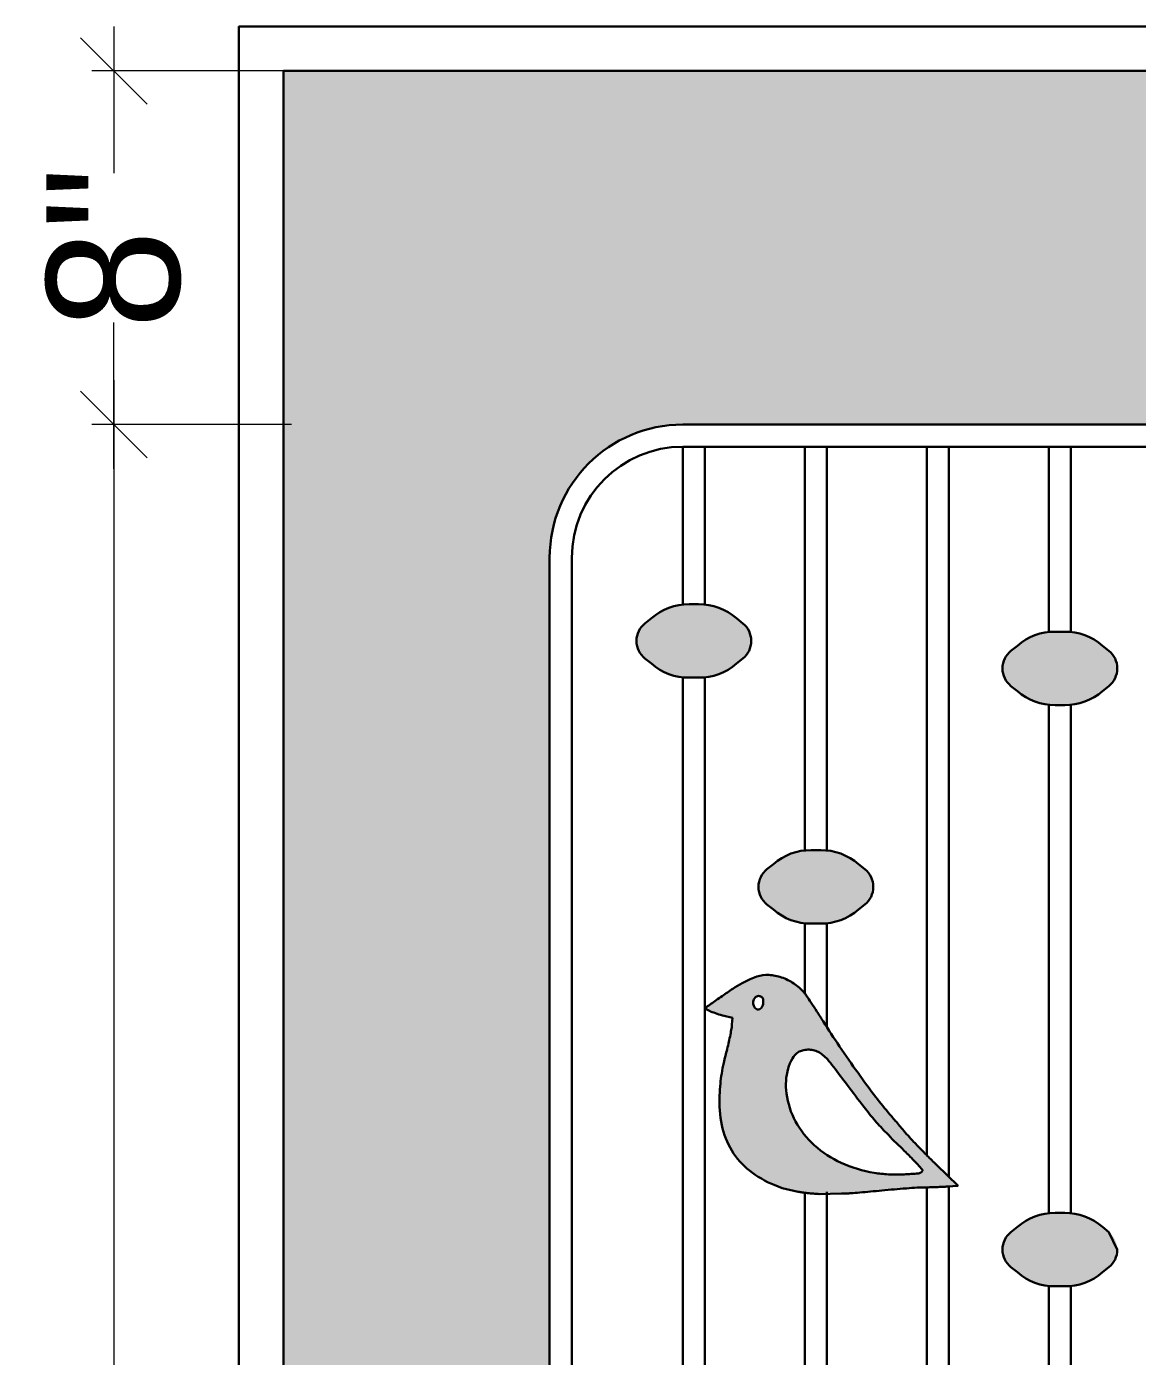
# Model space of a CAD drawing. Header units: millimetres. Extents: x 35877 to 3066687, y -650199 to -40525.
# Drawn here: x 148081.3 to 148106.33, y -180484.81 to -180454.85 of the extents above; entities that cross this region are included whole.
import ezdxf

# ---------------------------------------------------------------- set-up
doc = ezdxf.new("R2010")
doc.units = ezdxf.units.MM
doc.header["$MEASUREMENT"] = 0
doc.header["$PDMODE"] = 35
doc.linetypes.add('DASHED', pattern=[0.75, 0.5, -0.25])
doc.layers.get('Defpoints').update_dxf_attribs({"color": 220})
for name, color, linetype, lineweight in [('dim05', 1, 'Continuous', 13), ('Elevation 4.5', 206, 'Continuous', 5), ('FURNITURE', 32, 'Continuous', 9), ('furniture dimensions', 1, 'DASHED', 0), ('wall', 7, 'Continuous', 30)]:
    doc.layers.add(name, color=color, linetype=linetype, lineweight=lineweight)
doc.styles.add('century g', font='GOTHIC.TTF')
doc.dimstyles.new('Archana', dxfattribs={"dimtxt": 2, "dimasz": 0.75, "dimexe": 0.5, "dimexo": 0.5, "dimgap": 0, "dimtad": 0, "dimzin": 0, "dimdsep": 46, "dimlunit": 4, "dimtxsty": 'century g', "dimblk": 'OBLIQUE', "dimcen": 0, "dimdle": 1, "dimclrd": 256, "dimclre": 256, "dimclrt": 256, "dimadec": 0, "dimazin": 0, "dimtfac": 1, "dimtofl": 0, "dimtmove": 1, "dimatfit": 3, "dimfxl": 1, "dimfxlon": 1, "dimtolj": 1, "dimtzin": 0, "dimlwd": -1, "dimlwe": -1, "dimarcsym": 0})

# ---------------------------------------------------------------- blocks, each defined once
blk = doc.blocks.new('_Oblique')
at = {"layer": 'wall', "color": 0, "lineweight": -2}
blk.add_line((-0.5, -0.5), (0.5, 0.5), dxfattribs=at)
blk = doc.blocks.new('*D338')
at = {"layer": 'Defpoints', "color": 0, "linetype": 'Continuous', "lineweight": 0, "transparency": 16777216}
for p in [(148083.2658755209, -180463.8178476895), (148096.0862859894, -180463.8178476895), (148096.0862859894, -180538.8119476446)]:
    blk.add_point(p, dxfattribs=at)
at = {"layer": 'furniture dimensions', "color": 5, "linetype": 'Continuous', "transparency": 16777216}
for p, q in [((148083.2658755209, -180462.8178476895), (148083.2658755209, -180497.4379432143)), ((148087.2658755209, -180463.8178476895), (148082.7658755209, -180463.8178476895)), ((148083.2658755209, -180539.8119476446), (148083.2658755209, -180505.1918521198))]:
    blk.add_line(p, q, dxfattribs=at)
at = {"layer": 'furniture dimensions', "color": 5, "linetype": 'ByBlock', "transparency": 16777216}
blk.add_line((148087.2658755209, -180538.8119476446), (148082.7658755209, -180538.8119476446), dxfattribs=at)
at = {"layer": 'furniture dimensions', "color": 5, "linetype": 'Continuous', "transparency": 16777216, "xscale": 1.5, "yscale": 1.5, "zscale": 1.5}
for p, rotation in [((148083.2658755209, -180463.8178476895), 90), ((148083.2658755209, -180538.8119476446), 270)]:
    blk.add_blockref('_Oblique', p, dxfattribs=dict(at, rotation=rotation))
at = {"layer": 'furniture dimensions', "linetype": 'Continuous', "lineweight": 0, "transparency": 16777216, "insert": (148083.2658755209, -180501.314897667), "char_height": 3, "attachment_point": 5, "rotation": 90, "style": 'century g'}
blk.add_mtext('\\A1;6\'-3"', dxfattribs=at)
blk = doc.blocks.new('*D339')
at = {"layer": 'Defpoints', "color": 0, "linetype": 'Continuous', "lineweight": 0, "transparency": 16777216}
for p in [(148083.2658755211, -180455.8526228708), (148097.2854499875, -180455.8526228708), (148097.2854499875, -180463.8178476895)]:
    blk.add_point(p, dxfattribs=at)
at = {"layer": 'furniture dimensions', "color": 5, "linetype": 'Continuous', "transparency": 16777216}
for p, q in [((148083.2658755211, -180454.8526228708), (148083.2658755211, -180458.1516866738)), ((148087.2658755211, -180455.8526228708), (148082.7658755211, -180455.8526228708)), ((148083.2658755211, -180464.8178476895), (148083.2658755211, -180461.5187838865))]:
    blk.add_line(p, q, dxfattribs=at)
at = {"layer": 'furniture dimensions', "color": 5, "linetype": 'ByBlock', "transparency": 16777216}
blk.add_line((148087.2658755211, -180463.8178476895), (148082.7658755211, -180463.8178476895), dxfattribs=at)
at = {"layer": 'furniture dimensions', "color": 5, "linetype": 'Continuous', "transparency": 16777216, "xscale": 1.5, "yscale": 1.5, "zscale": 1.5}
for p, rotation in [((148083.2658755211, -180455.8526228708), 90), ((148083.2658755211, -180463.8178476895), 270)]:
    blk.add_blockref('_Oblique', p, dxfattribs=dict(at, rotation=rotation))
at = {"layer": 'furniture dimensions', "linetype": 'Continuous', "lineweight": 0, "transparency": 16777216, "insert": (148083.265875521, -180459.8352352801), "char_height": 3, "attachment_point": 5, "rotation": 90, "style": 'century g'}
blk.add_mtext('\\A1;8"', dxfattribs=at)

msp = doc.modelspace()

# ---------------------------------------------------------------- hatches: boundary and pattern name
at = {"layer": 'dim05', "lineweight": 0, "true_color": 0xa47149, "transparency": 33554630}
h = msp.add_hatch(color=35, dxfattribs=at)
h.dxf.hatch_style = 1
h.paths.add_polyline_path([(148133.0761899372, -180455.8526228707), (148087.084099125, -180455.8526228707), (148087.0917485357, -180547.8119476445), (148133.0838393479, -180547.8119476445), (148133.0826000501, -180532.9134151558), (148127.0838393479, -180532.9134151558), (148127.0838393479, -180535.8119476445, -0.4142135623730951), (148124.0838393479, -180538.8119476445), (148096.0862859893, -180538.8119476445, -0.4142135623730951), (148093.0862859893, -180535.8119476445), (148093.0862859893, -180466.8178476894, -0.4142135623730951), (148096.0862859893, -180463.8178476894), (148124.0838393479, -180463.8178476894, -0.4142135623730951), (148127.0838393479, -180466.8178476894), (148127.0838393479, -180493.7135500387), (148133.0793393055, -180493.7135500387)])
at = {"layer": 'Elevation 4.5', "lineweight": 0, "true_color": 0x000000, "transparency": 33554628}
h = msp.add_hatch(color=18, dxfattribs=at)
h.dxf.hatch_style = 1
h.paths.add_polyline_path([(148097.6293303785, -180468.69675873, 0.2335693837451339), (148097.4392969888, -180468.2966187639), (148097.2946273208, -180468.1823193816, 0.1866468864992515), (148096.4445545452, -180467.8658228917), (148096.2282213202, -180467.8658228917, 0.1866468864992447), (148095.3781485446, -180468.1823193816), (148095.2334788766, -180468.2966187639, 0.229438131234605), (148095.0434454869, -180468.6889460514, 0.2335693837451812), (148095.2334788766, -180469.0890860175), (148095.3781485446, -180469.2033853998, 0.1866468864992518), (148096.2282213202, -180469.5198818897), (148096.4445545452, -180469.5198818897, 0.1866468864992437), (148097.2946273208, -180469.2033853998), (148097.4392969888, -180469.0890860175, 0.229438131234605)])
h.paths.add_polyline_path([(148105.6886853284, -180468.9160337608), (148105.5440156604, -180468.8017343786, 0.1866468864992479), (148104.6939428849, -180468.4852378887), (148104.4776096599, -180468.4852378887, 0.186646886499249), (148103.6275368843, -180468.8017343786), (148103.4828672163, -180468.9160337609, 0.2294381312187934), (148103.2928338266, -180469.3083610484, 0.2335693837454127), (148103.4828672163, -180469.7085010145), (148103.6275368843, -180469.8228003968, 0.1866468864992496), (148104.4776096599, -180470.1392968867), (148104.6939428849, -180470.1392968867, 0.1866468864992459), (148105.5440156604, -180469.8228003968), (148105.6886853284, -180469.7085010146, 0.2294381312761696), (148105.8787187181, -180469.316173727, 0.2335693837839362)])
h.paths.add_polyline_path([(148100.189093102, -180473.8375833622), (148100.044423434, -180473.72328398, 0.1866468864992447), (148099.1943506584, -180473.40678749), (148098.9780174334, -180473.40678749, 0.1866468864992453), (148098.1279446579, -180473.72328398), (148097.9832749898, -180473.8375833623, 0.2294381312187938), (148097.7932416001, -180474.2299106497, 0.2335693837448415), (148097.9832749898, -180474.6300506159), (148098.1279446579, -180474.7443499982, 0.1866468864992492), (148098.9780174334, -180475.0608464881), (148099.1943506584, -180475.0608464881, 0.186646886499244), (148100.044423434, -180474.7443499982), (148100.189093102, -180474.6300506159, 0.229438131276169), (148100.3791264917, -180474.2377233284, 0.2335693837839357)])
h = msp.add_hatch(color=18, dxfattribs=at)
h.dxf.hatch_style = 1
edge = h.paths.add_edge_path()
edge.add_arc((148080.0214149235, -180489.3500223673), 22.71277757108558, 32.16172456926157, 32.81148210288643)
edge.add_arc((148085.3015261119, -180485.945725112), 16.43035654375045, 32.81148210665176, 33.63723764329593)
edge.add_arc((148084.322824067, -180486.5969214386), 17.60590507442646, 33.63732160428831, 34.28730340976625)
edge.add_arc((148098.3117005323, -180477.0588986064), 0.674793347500813, 34.28730343310656, 41.16894355051372)
edge.add_arc((148097.9149839007, -180477.4058181088), 1.201801152872894, 41.16894354354579, 55.9920307366927)
edge.add_arc((148097.9365635916, -180477.3738344982), 1.163218327600577, 55.99203073469801, 71.17988011244289)
edge.add_arc((148097.9737998816, -180477.2645854152), 1.047797777297143, 71.1799864031716, 87.21540258183099)
edge.add_arc((148097.987670379, -180476.9794112799), 0.7622865198643559, 87.21540257365744, 107.569980809068)
edge.add_arc((148098.1468770266, -180477.4822080799), 1.289687106465092, 107.5699808175182, 114.984230487483)
edge.add_arc((148098.7104473096, -180478.6916574213), 2.62399560651567, 114.984230472451, 119.3422138767468)
edge.add_arc((148099.3179982462, -180479.7724338657), 3.863832637452334, 119.3422138913767, 122.918402823684)
edge.add_arc((148101.900203365, -180483.7611055743), 8.615388727239672, 122.9184028174024, 124.8820485785528)
edge.add_arc((148129.3789458124, -180523.177271194), 56.66448235709579, 124.8820485660495, 125.0486099598604)
edge.add_arc((148115.8990306396, -180503.9606772972), 33.19140002734221, 125.0486100054601, 125.297528854635)
edge.add_arc((148136.5166527536, -180533.0826525118), 68.87298886579251, 125.2975288079876, 125.400118313947)
edge.add_arc((148096.7670298154, -180477.1497439724), 0.2543122433924807, 125.400118316436, 130.7660377782542)
edge.add_arc((148096.6121868765, -180476.9701415825), 0.01717651394238802, 130.7660378935498, 241.7913550572283)
edge.add_arc((148097.2905899807, -180475.7053833952), 1.452392192579913, 241.7913550735764, 246.6074439563219)
edge.add_arc((148097.3617131901, -180475.5409687524), 1.631530925651959, 246.6074439603124, 252.0734011422824)
edge.add_arc((148097.5263791648, -180475.0319611275), 2.166510967779784, 252.0734011402797, 256.4923487535344)
edge.add_line((148097.0203359072, -180477.1385436668), (148097.2046408645, -180477.1828174036))
edge.add_line((148097.2046408645, -180477.1828174036), (148097.1955916692, -180477.3378037948))
edge.add_arc((148096.4437834765, -180477.2939079461), 0.7530885764697608, 350.1867725936558, 356.65846321495945, ccw=False)
edge.add_arc((148091.7518754845, -180476.4823591692), 5.514665208493895, 348.6954306194755, 350.18677260226514, ccw=False)
edge.add_arc((148091.1011904663, -180476.3522924341), 6.178222552240888, 347.16117339176003, 348.6954936126226, ccw=False)
edge.add_arc((148090.8500043829, -180476.295050058), 6.435848517784304, 345.672186875351, 347.1612144690426, ccw=False)
edge.add_arc((148108.7655881955, -180480.8709380806), 12.0548760364553, 165.6721868666316, 167.2040636775351)
edge.add_arc((148100.9028186141, -180479.0851470988), 3.991862026780903, 167.204063686911, 170.6969806769675)
edge.add_arc((148100.2898144767, -180478.9847263145), 3.370687006033028, 170.6970534266985, 174.5650807287393)
edge.add_arc((148103.4405054111, -180479.2844917724), 6.535606071972467, 174.565080738195, 176.9223248547493)
edge.add_arc((148099.5170291598, -180479.073537098), 2.606462683265474, 176.9223248525256, 191.7869719320551)
edge.add_arc((148098.7212361072, -180479.2395980904), 1.793527977553087, 191.7869719330732, 211.4585563509173)
edge.add_arc((148098.6563402146, -180479.2793018045), 1.717449979413286, 211.4585563533364, 231.6243327161126)
edge.add_arc((148098.9834451696, -180478.8662378177), 2.244346087587395, 231.6243327160234, 248.1267195580764)
edge.add_line((148098.1473026987, -180480.9490136408), (148098.3264167924, -180481.0209200357))
edge.add_line((148098.3264167924, -180481.0209200357), (148098.6856660939, -180481.1027197316))
edge.add_arc((148098.9806345313, -180479.5632530038), 1.567470632925063, 259.1533424034242, 262.434350220214)
edge.add_arc((148099.5236409638, -180475.4749137207), 5.691712875962254, 262.4343501949585, 263.6909855828025)
edge.add_arc((148099.5850872928, -180474.9191415057), 6.250871535311828, 263.6909856047576, 264.9343735003256)
edge.add_arc((148099.4546660619, -180476.3904512684), 4.773792622310335, 264.9343735001598, 266.4562436123144)
edge.add_line((148099.1595941674, -180481.1551158502), (148099.6664339125, -180481.1394020541))
edge.add_line((148099.6664339125, -180481.1394020541), (148099.7923655393, -180481.1394020541))
edge.add_arc((148099.7923655389, -180480.0908257979), 1.048576256143861, 270.0000000222639, 274.4026507890214)
edge.add_arc((148097.6180668854, -180451.8503734478), 29.37260710579882, 274.4026507642312, 274.7970686569487)
edge.add_arc((148097.8217141573, -180454.2774838833), 26.9369681186945, 274.7971488530964, 275.310263421353)
edge.add_arc((148096.8406228924, -180443.7226250788), 37.53732586980061, 275.3103236337591, 275.7105061503938)
edge.add_arc((148102.5485701483, -180500.8029728869), 19.82770500941959, 94.91844812055871, 95.7105061553006, ccw=False)
edge.add_arc((148102.629213147, -180501.7399094398), 20.76810566715427, 94.15348781103518, 94.9184901770812, ccw=False)
edge.add_arc((148102.4652350576, -180499.4817247328), 18.50397515314464, 93.39746178999599, 94.1535177038175, ccw=False)
edge.add_arc((148101.5557319734, -180484.161582454), 3.156859616249403, 90.60034834854628, 93.39746178710669, ccw=False)
edge.add_arc((148101.4391224786, -180473.033064666), 7.972269097740296, 270.6003483631366, 271.0369806123186)
edge.add_line((148101.5834025152, -180481.0040280856), (148102.2935949201, -180480.9682613609))
edge.add_arc((148118.4178823065, -180463.6599370171), 23.65524752161354, 223.9404505925304, 227.0283183088817, ccw=False)
edge.add_arc((148112.9254220578, -180468.9750320613), 16.01214733226215, 222.896776801858, 223.8834857300156, ccw=False)
edge.add_arc((148104.030618527, -180477.2396611511), 3.870416654803198, 220.0632280018442, 222.8967767977496, ccw=False)
edge.add_arc((148025.4515329402, -180543.3232497579), 98.80242968147073, 40.06322799918034, 40.1516844981128)
edge.add_arc((148038.6631037506, -180532.1778139261), 81.51757089850346, 40.15175099837433, 40.25570186641909)
edge.add_arc((148041.9545614663, -180529.3909132021), 77.20474009557171, 40.25575072261492, 40.34538112926886)
edge.add_arc((148096.2923441368, -180483.2350808542), 5.909891156234724, 40.3453811102247, 40.94446054311418)
edge.add_arc((148106.6306576407, -180474.2657014002), 7.776981894013973, 217.2227130501662, 220.944460562683, ccw=False)
edge.add_arc((148119.9638454472, -180464.1369277897), 24.52111375975269, 215.641396512841, 217.2227130518501, ccw=False)
edge.add_arc((148121.8567703749, -180462.779656932), 26.85035160999695, 214.0867432932073, 215.6413965111122, ccw=False)
edge.add_arc((148116.3415049764, -180466.5119115839), 20.19093142486694, 212.1617245665263, 214.0867432949394, ccw=False)
edge = h.paths.add_edge_path(flags=16)
edge.add_arc((148097.8991800199, -180476.8191667027), 0.2322651146118047, 204.4953488956486, 219.9434680252169, ccw=False)
edge.add_arc((148097.8472055263, -180476.842847749), 0.1751499683182469, 171.290389192147, 204.4953488683468, ccw=False)
edge.add_arc((148097.8379846129, -180476.8414351679), 0.1658214834924032, 136.6978099472737, 171.2903892049318, ccw=False)
edge.add_arc((148097.8003532179, -180476.8059704193), 0.1141120038685766, 93.00279646678632, 136.6978099550661, ccw=False)
edge.add_arc((148097.7996448978, -180476.7924674766), 0.1005904958060329, 45.000014898631775, 93.00279645580622, ccw=False)
edge.add_arc((148097.8031194234, -180476.788992987), 0.09567680006221069, 11.325878481928214, 45.00003095784922, ccw=False)
edge.add_arc((148097.6432362863, -180476.8210158941), 0.2587353297781608, -4.7066212332899795, 11.325878482564974, ccw=False)
edge.add_arc((148097.629883353, -180476.8199165296), 0.272133442740565, 339.6071331042216, 355.2933787699598, ccw=False)
edge.add_arc((148097.7643439942, -180476.8699029396), 0.1286820390840577, 312.14464819820995, 339.6071330874381, ccw=False)
edge.add_arc((148097.7544478499, -180476.8589678022), 0.1434302898713241, 290.55917258419873, 312.14464822246345, ccw=False)
edge.add_arc((148097.7808295145, -180476.9293072294), 0.06830621089635083, 252.9833380006609, 290.55917254643856, ccw=False)
edge.add_arc((148097.7853691574, -180476.9144741554), 0.08381841382622764, 219.9434680186553, 252.98333803240502, ccw=False)
edge = h.paths.add_edge_path(flags=16)
edge.add_arc((148098.8676083832, -180478.2290179013), 0.3224896342936749, 104.54598176385619, 123.51146245731499, ccw=False)
edge.add_arc((148098.9120963313, -180478.4004722779), 0.4996217341068242, 90.8832227233267, 104.5459817776453, ccw=False)
edge.add_arc((148098.9126792234, -180478.4382822464), 0.5374361954011544, 77.69642233482853, 90.88322270792588, ccw=False)
edge.add_arc((148098.9283504743, -180478.3664289568), 0.4638938039961975, 62.970975317138425, 77.69642235515062, ccw=False)
edge.add_arc((148098.8563426061, -180478.507575548), 0.622347246046015, 51.14747338085027, 62.970975305511615, ccw=False)
edge.add_arc((148098.7445360261, -180478.6463741266), 0.8005767519077509, 41.35852815053022, 51.14747337910302, ccw=False)
edge.add_arc((148097.0928626676, -180480.1003966929), 3.00107817356593, 37.224918750188124, 41.3585281564371, ccw=False)
edge.add_arc((148045.6352063066, -180519.194168963), 67.62470719938264, 36.79428501611818, 37.22491874805053, ccw=False)
edge.add_arc((148134.2286468248, -180452.931589016), 43.00768952093476, 216.7942850155055, 217.637653555101)
edge.add_arc((148106.0173725026, -180474.6867450086), 7.382378137841509, 217.6376535555531, 220.7440865039881)
edge.add_arc((148104.9158242402, -180475.6357016333), 5.928443046414641, 220.7440865036091, 224.3298438756137)
edge.add_arc((148115.4176686795, -180465.3766961139), 20.60958506176154, 224.3298438766727, 225.7480068876762)
edge.add_arc((148088.0919096392, -180493.4254202404), 18.5494245306522, 44.86726686309112, 45.748006887651115, ccw=False)
edge.add_arc((148097.5009704088, -180484.0598534184), 5.27372242245683, 42.62086097932121, 44.86726685715291, ccw=False)
edge.add_arc((148095.7198277567, -180485.698895302), 7.694244565161012, 41.450303158881525, 42.62086099310898, ccw=False)
edge.add_arc((148101.4709885419, -180480.6195842601), 0.02122358009796283, -32.61788156688658, 41.45030317844203, ccw=False)
edge.add_arc((148101.3832477651, -180480.5634331019), 0.125393616470867, 275.88485687641503, 327.3821184445491, ccw=False)
edge.add_arc((148100.853251742, -180475.4214766914), 5.294591959775962, 272.4032081349221, 275.8848568685409, ccw=False)
edge.add_arc((148100.9070745753, -180476.7039342897), 4.011005426326134, 267.33728693384694, 272.40320813495885, ccw=False)
edge.add_arc((148100.8459311629, -180478.0186598987), 2.694858799206424, 260.5119849194672, 267.33728693438877, ccw=False)
edge.add_arc((148100.9018061247, -180477.6843347024), 3.033820962743133, 245.8124506496482, 260.51198491980324, ccw=False)
edge.add_arc((148100.6127509578, -180478.3278856039), 2.328334852051495, 227.8874133910659, 245.81245064905892, ccw=False)
edge.add_arc((148100.4147785435, -180478.5468892814), 2.033113430747092, 208.563410003735, 227.8874133889282, ccw=False)
edge.add_arc((148100.233381089, -180478.6456373881), 1.826579595609213, 187.620794974303, 208.563486297588, ccw=False)
edge.add_arc((148099.8350677718, -180478.6989308766), 1.424716814798801, 176.1607285301803, 187.6207949680533, ccw=False)
edge.add_arc((148099.7218714109, -180478.69133445), 1.311265848237073, 163.965792939255, 176.1607285358748, ccw=False)
edge.add_arc((148099.4658191988, -180478.6177471922), 1.044849219870216, 150.4171642868732, 163.9657929342519, ccw=False)
edge.add_arc((148098.9197415078, -180478.3077482345), 0.4169159444802546, 123.51146246436971, 150.4171642894861, ccw=False)
h = msp.add_hatch(color=18, dxfattribs=at)
h.dxf.hatch_style = 1
h.paths.add_polyline_path([(148105.8787187181, -180482.409696537, 0.2335693837455621), (148105.6886853285, -180482.0095565709), (148105.5440156604, -180481.8952571886, 0.1866468864992518), (148104.6939428849, -180481.5787606986), (148104.4776096599, -180481.5787606986, 0.1866468864992447), (148103.6275368843, -180481.8952571886), (148103.4828672163, -180482.0095565709, 0.2294381312187929), (148103.2928338266, -180482.4018838583, 0.2335693837448415), (148103.4828672163, -180482.8020238245), (148103.6275368843, -180482.9163232068, 0.1866468864992493), (148104.4776096599, -180483.2328196967), (148104.6939428849, -180483.2328196967, 0.1866468864992456), (148105.5440156604, -180482.9163232068), (148105.6886853284, -180482.8020238245, 0.2294381312761698)])

# ---------------------------------------------------------------- linework, layer by layer
at = {"layer": 'Elevation 4.5', "color": 18, "lineweight": 30, "true_color": 0x000000, "transparency": 33554687}
for p, q in [((148134.0761899372, -180454.8526228707), (148086.084099125, -180454.8526228707)), ((148096.0863879327, -180464.3178476894), (148096.0863879327, -180467.8720473441)), ((148096.5863879327, -180464.3178476894), (148096.5863879327, -180467.8720473441)), ((148098.8361840459, -180464.3178476894), (148098.8361840459, -180473.4130119425)), ((148099.3361840459, -180464.3178476894), (148099.3361840459, -180473.4130119424)), ((148101.5859801591, -180464.3178476894), (148101.5859801591, -180480.2805235225)), ((148102.0859801591, -180464.3178476894), (148102.0859801591, -180480.767779037)), ((148104.3357762723, -180464.3178476894), (148104.3357762723, -180468.4914623411)), ((148104.8357762723, -180464.3178476894), (148104.8357762723, -180468.4914623411)), ((148096.0863879327, -180469.5136574373), (148096.0863879327, -180486.2357072643)), ((148096.5863879327, -180469.5136574373), (148096.5863879327, -180486.2357072643)), ((148104.3357762723, -180470.1330724343), (148104.3357762723, -180481.5849851511)), ((148104.8357762723, -180470.1330724343), (148104.8357762723, -180481.584985151)), ((148098.8361840459, -180475.0546220357), (148098.8361840459, -180476.6343245778)), ((148099.3361840459, -180475.0546220357), (148099.3361840459, -180477.3973501076)), ((148097.0203355026, -180477.1385435696), (148097.2046408645, -180477.1828174036)), ((148097.2046408645, -180477.1828174036), (148097.1955917082, -180477.3378031262)), ((148102.2935949201, -180480.9682613609), (148101.8028061973, -180480.4943332875)), ((148098.1473042078, -180480.9490142466), (148098.3264167924, -180481.0209200357)), ((148098.3264167924, -180481.0209200357), (148098.6856660939, -180481.1027197316)), ((148101.5859801591, -180481.0039810116), (148101.5859801591, -180519.4907744519)), ((148102.0529349027, -180480.9850613212), (148102.2935949201, -180480.9682613609)), ((148102.0859801591, -180480.9827545026), (148102.0859801591, -180519.5006567024)), ((148098.8361840459, -180481.124957831), (148098.8361840459, -180495.9062159192)), ((148099.1595941673, -180481.1551158502), (148099.6664339125, -180481.1394020541)), ((148099.3361840459, -180481.1080296935), (148099.3361840459, -180495.9062159192)), ((148099.6664339125, -180481.1394020541), (148099.7923665804, -180481.1394020541)), ((148104.3357762723, -180483.2265952443), (148104.3357762723, -180495.9349810834)), ((148104.8357762723, -180483.2265952443), (148104.8357762723, -180496.7685458257))]:
    msp.add_line(p, q, dxfattribs=at)
msp.add_lwpolyline([(148134.0761899372, -180454.8526228707), (148086.084099125, -180454.8526228707), (148086.0917485357, -180547.8119476445), (148134.0838393479, -180547.8119476445)], close=True, dxfattribs=at)
msp.add_lwpolyline([(148126.5838393479, -180493.7135500387), (148126.5838393479, -180466.8178476894, 0.4142135623730951), (148124.0838393479, -180464.3178476894), (148096.0862859893, -180464.3178476894, 0.4142135623730951), (148093.5862859893, -180466.8178476894), (148093.5862859893, -180535.8119476445, 0.4142135623730951), (148096.0862859893, -180538.3119476445), (148124.0838393479, -180538.3119476445, 0.4142135623730951), (148126.5838393479, -180535.8119476445), (148126.5838393479, -180532.9134151558)], format="xyb", dxfattribs=at)
for points in [[(148097.6293303785, -180468.6889460514), (148097.6293303785, -180468.69675873, -0.2294381312374742), (148097.4392969888, -180469.0890860175), (148097.2946273208, -180469.2033853998, -0.1866468864992491), (148096.4445545452, -180469.5198818897), (148096.2282213202, -180469.5198818897, -0.1866468864992491), (148095.3781485446, -180469.2033853998), (148095.2334788766, -180469.0890860175, -0.2294381312374742), (148095.0434454869, -180468.69675873), (148095.0434454869, -180468.6889460514, -0.2294381312374741), (148095.2334788766, -180468.2966187639), (148095.3781485446, -180468.1823193816, -0.1866468864992491), (148096.2282213202, -180467.8658228917), (148096.4445545452, -180467.8658228917, -0.1866468864992491), (148097.2946273208, -180468.1823193816), (148097.4392969888, -180468.2966187639, -0.2294381312374741)], [(148105.8787187181, -180469.3083610484), (148105.8787187181, -180469.316173727, -0.2294381312374742), (148105.6886853285, -180469.7085010145), (148105.5440156604, -180469.8228003968, -0.1866468864992491), (148104.6939428849, -180470.1392968867), (148104.4776096599, -180470.1392968867, -0.1866468864992491), (148103.6275368843, -180469.8228003968), (148103.4828672163, -180469.7085010145, -0.2294381312374742), (148103.2928338266, -180469.316173727), (148103.2928338266, -180469.3083610484, -0.2294381312374741), (148103.4828672163, -180468.9160337609), (148103.6275368843, -180468.8017343786, -0.1866468864992491), (148104.4776096599, -180468.4852378887), (148104.6939428849, -180468.4852378887, -0.1866468864992491), (148105.5440156604, -180468.8017343786), (148105.6886853285, -180468.9160337609, -0.2294381312374741)], [(148100.3791264917, -180474.2299106497), (148100.3791264917, -180474.2377233284, -0.2294381312374742), (148100.189093102, -180474.6300506159), (148100.044423434, -180474.7443499982, -0.1866468864992491), (148099.1943506584, -180475.0608464881), (148098.9780174334, -180475.0608464881, -0.1866468864992491), (148098.1279446579, -180474.7443499982), (148097.9832749898, -180474.6300506159, -0.2294381312374742), (148097.7932416001, -180474.2377233284), (148097.7932416001, -180474.2299106497, -0.2294381312374741), (148097.9832749898, -180473.8375833623), (148098.1279446579, -180473.72328398, -0.1866468864992491), (148098.9780174334, -180473.40678749), (148099.1943506584, -180473.40678749, -0.1866468864992491), (148100.044423434, -180473.72328398), (148100.189093102, -180473.8375833623, -0.2294381312374741)], [(148097.870773101, -180476.7213392364, -0.147998), (148097.8969330355, -180476.7702031955, -0.070065), (148097.9010994952, -180476.8422417371, -0.06855499999999999), (148097.8849610331, -180476.9147426218, -0.120405), (148097.8506902673, -180476.9653146176, -0.09446399999999999), (148097.8048168997, -180476.993263025, -0.16544), (148097.7608398499, -180476.9946230143, -0.145171), (148097.7211074317, -180476.968288253, -0.06750700000000001), (148097.6878201192, -180476.915468706, -0.145904), (148097.674074994, -180476.8163273763, -0.152099), (148097.7173088191, -180476.7277069076, -0.193), (148097.7943759746, -180476.6920150685, -0.212568)], [(148099.1391628385, -180477.9532031002, -0.051635), (148099.2467508038, -180478.0229132596, -0.042739), (148099.3454407697, -180478.1173782619, -0.018038), (148099.4825203838, -180478.2849060697, -0.001879), (148099.7884702334, -180478.6907736748, 0.00368), (148100.1713611473, -180479.1949218245, 0.013555), (148100.4242497201, -180479.5050937413, 0.015647), (148100.6750424514, -180479.7784310204, 0.006188), (148101.0359890211, -180480.1388872324, -0.003843), (148101.2386912703, -180480.3394245518, -0.009801), (148101.3816331377, -180480.4887744535, -0.005108), (148101.4868962489, -180480.6055348754, -0.334926), (148101.4888648409, -180480.631024465, -0.228559), (148101.3961042681, -180480.6881658938, -0.015192), (148101.0752777637, -180480.7114113286, -0.022109), (148100.7207346995, -180480.7106089683, -0.029789), (148100.4017126762, -180480.6766542335, -0.06422699999999999), (148099.6587785523, -180480.4518158835, -0.078375), (148099.0513807485, -180480.0550990397, -0.084521), (148098.6290955115, -180479.5189419196, -0.091628), (148098.4229351144, -180478.8878736202, -0.050044), (148098.4135474945, -180478.6035468969, -0.053263), (148098.461617782, -180478.3291481505, -0.059186), (148098.5571735035, -180478.1019246522, -0.11794), (148098.6895597553, -180477.9601345616, -0.082944), (148098.7866144323, -180477.9168648232, -0.059685), (148098.9043949844, -180477.9009099029, -0.057602), (148099.0272026497, -180477.9131898269, -0.06434)], [(148105.8787187182, -180482.4018838583), (148105.8787187182, -180482.409696537, -0.2294381312374742), (148105.6886853285, -180482.8020238245), (148105.5440156604, -180482.9163232068, -0.1866468864992491), (148104.6939428849, -180483.2328196967), (148104.4776096599, -180483.2328196967, -0.1866468864992491), (148103.6275368843, -180482.9163232068), (148103.4828672163, -180482.8020238245, -0.2294381312374742), (148103.2928338266, -180482.409696537), (148103.2928338266, -180482.4018838583, -0.2294381312374741), (148103.4828672163, -180482.0095565709), (148103.6275368843, -180481.8952571886, -0.1866468864992491), (148104.4776096599, -180481.5787606986), (148104.6939428849, -180481.5787606986, -0.1866468864992491), (148105.5440156604, -180481.8952571886), (148105.6886853285, -180482.0095565709)]]:
    msp.add_lwpolyline(points, format="xyb", close=True, dxfattribs=at)
for centre, radius, start, end in [((148098.1468770264, -180477.48220808), 1.289687106467398, 107.5700582264502, 114.9842947078052), ((148097.987670379, -180476.97941128), 0.7622865199143046, 87.21550114153739, 107.5701117897908), ((148097.9737998815, -180477.2645854152), 1.04779777737952, 71.17894093630824, 87.21547428550961), ((148097.9365635916, -180477.3738344983), 1.163218327678083, 55.99033052459217, 71.1789383833662), ((148101.9002033641, -180483.7611055742), 8.615388726649833, 122.9184072264012, 124.8820001333793), ((148099.317998246, -180479.7724338663), 3.863832637864203, 119.3423003614557, 122.9184126577969), ((148098.7104473099, -180478.6916574207), 2.623995605995932, 114.9842620511212, 119.3423412248754), ((148097.9149839007, -180477.4058181088), 1.201801152876731, 41.16895437289683, 55.99038510714142), ((148136.5166527517, -180533.082652505), 68.87298885913003, 125.2974447403402, 125.4001187702361), ((148115.8990306232, -180503.9606773084), 33.19140002708405, 125.0486907873935, 125.2973543730036), ((148129.3789458197, -180523.1772711841), 56.66448235315305, 124.8820412124899, 125.0486573097309), ((148098.3117005321, -180477.0588986064), 0.6747933476355904, 34.28728766536299, 41.16896283701249), ((148084.32282407, -180486.5969214415), 17.60590507348274, 33.6396330507547, 34.28730281849653), ((148085.3015261117, -180485.9457251111), 16.43035654344781, 32.81145026889734, 33.6397144509756), ((148096.6121868764, -180476.9701415826), 0.01717651394821247, 130.7660965105249, 241.7913230670505), ((148096.7670298155, -180477.1497439725), 0.2543122435719983, 125.4002412997153, 130.766041728977), ((148097.2905899805, -180475.7053833954), 1.452392192378978, 241.7913546967334, 246.6073872698998), ((148097.3617131901, -180475.5409687519), 1.631530926074752, 246.6073935026455, 252.0732910352911), ((148097.5263791646, -180475.0319611277), 2.166510967498774, 252.0733182199215, 256.4923377515652), ((148080.0214149228, -180489.3500223673), 22.7127775716815, 32.16172667301633, 32.81145907314825), ((148091.7518754836, -180476.4823591693), 5.514665209368815, 348.6964097874425, 350.1867665953381), ((148096.4437834766, -180477.2939079459), 0.7530885764547112, 350.1867285790016, 356.6585141558231), ((148116.3415049769, -180466.5119115843), 20.19093142500675, 212.1617221969375, 214.0865859441552), ((148090.8500043835, -180476.2950500575), 6.435848517269968, 345.6721553973661, 347.1611371656714), ((148091.1011904668, -180476.3522924332), 6.178222552010446, 347.1610928618076, 348.6963676042618), ((148108.765588196, -180480.870938079), 12.05487603655545, 165.6722036771662, 167.2040408261948), ((148121.8567703751, -180462.779656931), 26.85035161077118, 214.0866249707624, 215.6411502210955), ((148100.9028186139, -180479.0851470991), 3.991862026580391, 167.203994649335, 170.696016739165), ((148103.4405054111, -180479.2844917722), 6.535606071959995, 174.5650762333689, 176.9223706525497), ((148100.289814477, -180478.9847263141), 3.370687006320364, 170.6959118641427, 174.5650719963374), ((148119.9638454471, -180464.1369277902), 24.5211137593664, 215.6411268252475, 217.2226944163552), ((148099.5170291597, -180479.073537098), 2.606462683102706, 176.9224396816104, 191.7870045929646), ((148106.6306576408, -180474.2657013996), 7.776981894470183, 217.2226542967549, 220.94449010401), ((148096.2923441376, -180483.2350808543), 5.909891155698539, 40.34533837287037, 40.94442167812409), ((148041.9545614571, -180529.3909131997), 77.20474010099319, 40.25393379209319, 40.34537785057164), ((148038.6631037487, -180532.1778139309), 81.51757090312233, 40.15176540699515, 40.25398107125153), ((148098.7212361072, -180479.2395980904), 1.793527977537208, 191.7870193971213, 211.4572634364331), ((148025.4515329331, -180543.3232497707), 98.8024296951526, 40.06323170833029, 40.15169638821836), ((148104.030618527, -180477.2396611508), 3.870416655076666, 220.0631333872988, 222.8968382303822), ((148112.9254220591, -180468.9750320636), 16.01214733164903, 222.8967916415834, 223.8834188700181), ((148098.6563402146, -180479.2793018046), 1.717449979410189, 211.4572061633661, 231.6246694260255), ((148114.1928471008, -180467.7560889174), 17.77060933858912, 223.8833701471561, 224.8626636511921), ((148111.8990368164, -180470.038929974), 14.53441884502409, 224.8626611531596, 226.0012335164283), ((148098.9834451696, -180478.8662378178), 2.244346087537092, 231.6245903785288, 248.1267610723608), ((148097.8217141571, -180454.2774838799), 26.93696812207203, 274.7971525450207, 275.3102926885967), ((148096.8406228891, -180443.72262508), 37.53732586885415, 275.310344641199, 275.7104979590283), ((148102.5485701477, -180500.8029728868), 19.8277050092522, 94.91846796845387, 95.71052167087882), ((148102.6292131463, -180501.7399094401), 20.7681056674129, 94.15349871912599, 94.91850912545145), ((148102.4652350582, -180499.4817247337), 18.50397515404232, 93.39745758729313, 94.15352995067185), ((148101.5557319733, -180484.1615824543), 3.156859616601853, 90.60039606268502, 93.3974371404466), ((148101.4391224794, -180473.0330646669), 7.972269096788517, 270.6003294630007, 271.523474069603), ((148101.2893367806, -180467.4012605941), 13.60606469751603, 271.5234857009838, 272.14204943427), ((148101.3086395235, -180467.9178115669), 13.08915319337521, 272.142127903962, 272.7650460844324), ((148101.6856103995, -180475.7231489279), 5.274717938023607, 272.7650550729584, 273.9932356455241), ((148098.9806345316, -180479.563253004), 1.567470632715429, 259.1533423911163, 262.4343329291164), ((148099.5236409624, -180475.4749137204), 5.691712876012644, 262.4343454506915, 263.6911730704845), ((148099.5850872938, -180474.9191415065), 6.250871534586711, 263.6911562977266, 264.9344625159887), ((148099.4546660617, -180476.3904512693), 4.773792621397258, 264.934490074076, 266.4562436136044), ((148099.7923655391, -180480.0908257983), 1.048576255737577, 270.000056897247, 274.4025813561595), ((148097.6180668825, -180451.8503734481), 29.37260710572787, 274.4026482916132, 274.7970720485148)]:
    msp.add_arc(centre, radius, start, end, dxfattribs=at)
at = {"layer": 'FURNITURE', "lineweight": 30, "transparency": 33554687}
msp.add_lwpolyline([(148133.0838393479, -180547.8119476445), (148133.0761899372, -180455.8526228707), (148087.084099125, -180455.8526228707), (148087.0917485357, -180547.8119476445)], dxfattribs=at)
msp.add_lwpolyline([(148127.0838393479, -180493.7135500387), (148127.0838393479, -180466.8178476894, 0.414213562373095), (148124.0838393479, -180463.8178476894), (148096.0862859893, -180463.8178476894, 0.414213562373095), (148093.0862859893, -180466.8178476894), (148093.0862859893, -180535.8119476445, 0.414213562373095), (148096.0862859893, -180538.8119476445), (148124.0838393479, -180538.8119476445, 0.414213562373095), (148127.0838393479, -180535.8119476445), (148127.0838393479, -180532.9134151558)], format="xyb", dxfattribs=at)

# ---------------------------------------------------------------- dimensions: what is measured, and where the dimension line sits
at = {"layer": 'furniture dimensions', "color": 5, "linetype": 'Continuous', "lineweight": 0, "transparency": 33554687}
for base, p1, p2, picture, middle in [((148083.2658755211, -180455.8526228708), (148097.2854499874, -180463.8178476894), (148097.2854499874, -180455.8526228707), '*D339', (148083.265875521, -180459.8352352801)), ((148083.2658755209, -180463.8178476895), (148096.0862859893, -180538.8119476445), (148096.0862859893, -180463.8178476894), '*D338', (148083.2658755209, -180501.314897667))]:
    dim = msp.add_linear_dim(base=base, p1=p1, p2=p2, angle=90, dimstyle='Archana', override={"dimtxt": 3, "dimasz": 1.5, "dimdec": 0, "dimclrd": 5, "dimclre": 5, "dimfxl": 4}, dxfattribs=at)
    dim.commit()
    dim.dimension.update_dxf_attribs({"geometry": picture, "text_midpoint": middle})

doc.saveas('drawing.dxf')
